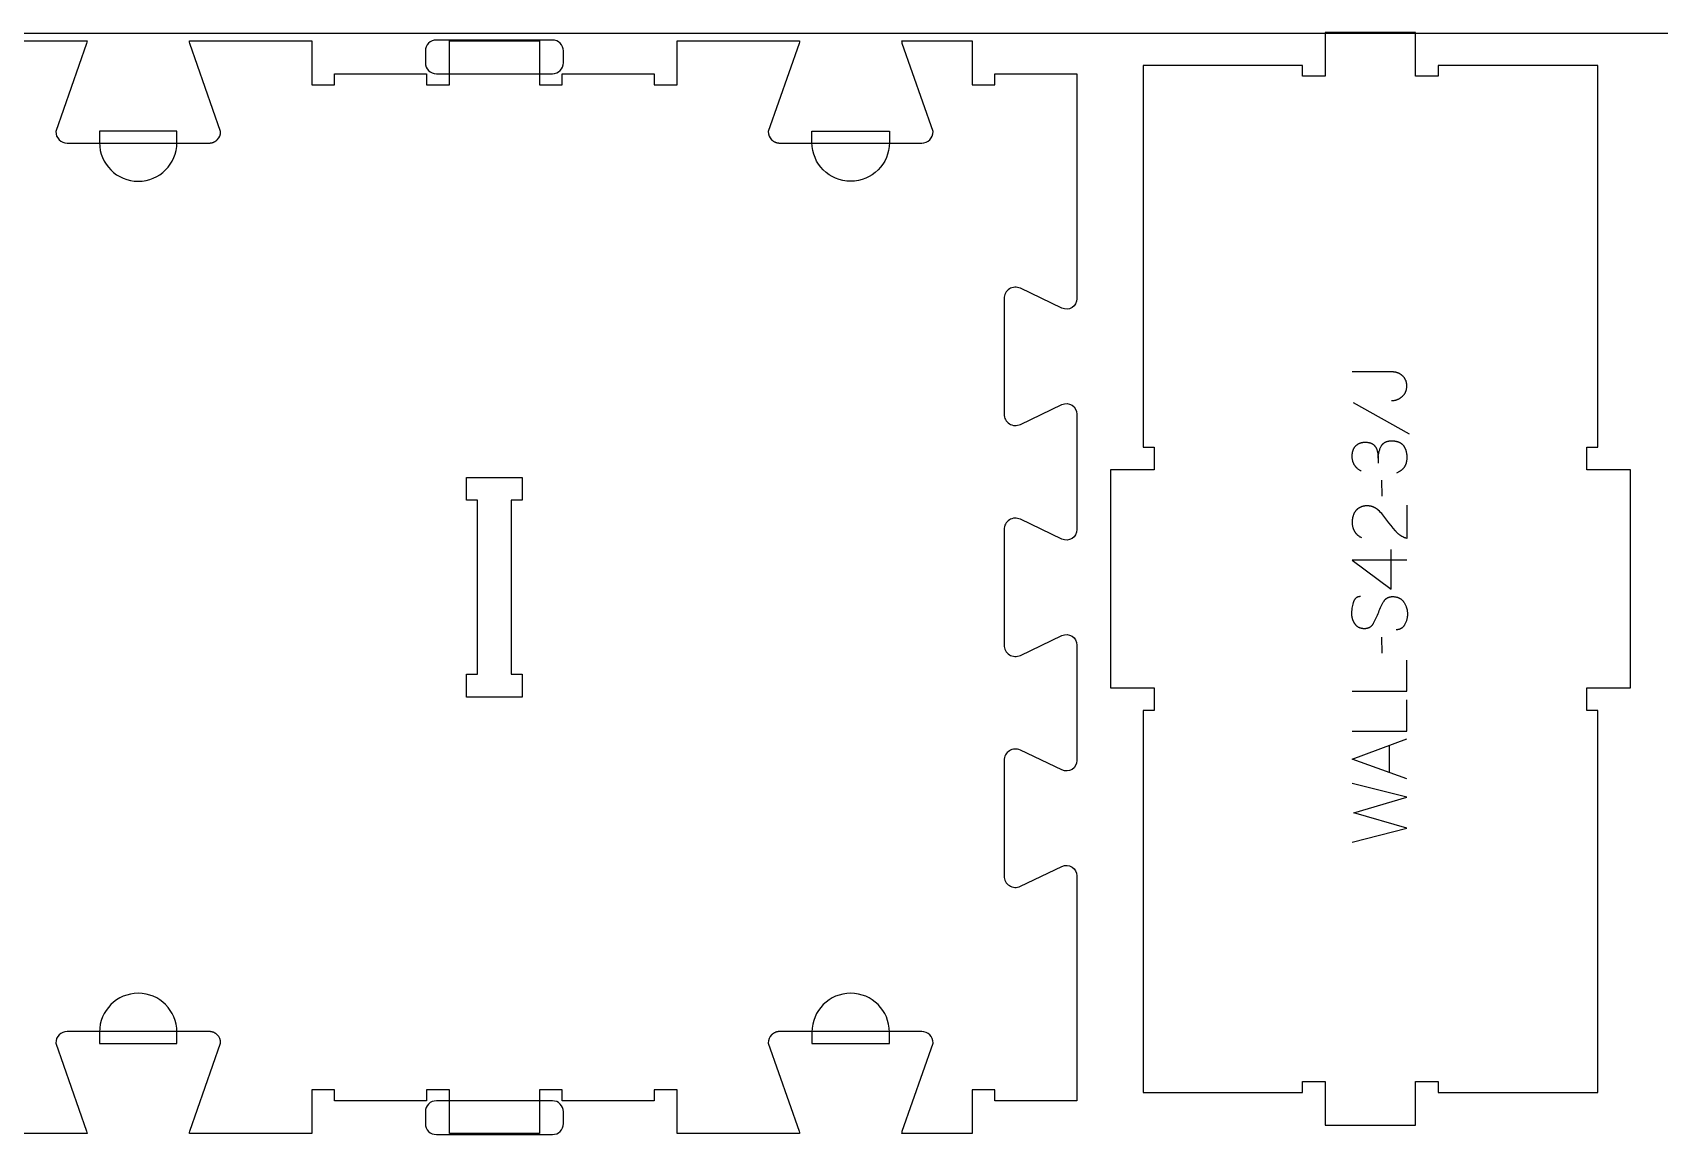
# Model space of a CAD drawing. Extents: x -13885 to -10701, y -19593 to -11999.
# Drawn here: x -12293 to -11400, y -13310 to -12703 of the extents above; entities that cross this region are included whole.
import ezdxf

# ---------------------------------------------------------------- set-up
doc = ezdxf.new("R2010")
doc.units = 0
for name, color, linetype in [('0_SHEET_SPRUCEPLY_2440X122', 1, 'CONTINUOUS'), ('1_ANYTOOL_1MMDEEP_LABELS_S', 2, 'CONTINUOUS'), ('3_ANYTOOL_CUTTHROUGH_INSID', 4, 'CONTINUOUS'), ('4_ANYTOOL_CUTTHROUGH_OUTSI', 5, 'CONTINUOUS'), ('5_ANYTOOL_HALF_MILL_9MM_IN', 3, 'CONTINUOUS')]:
    doc.layers.add(name, color=color, linetype=linetype)

msp = doc.modelspace()

# ---------------------------------------------------------------- linework, layer by layer
at = {"layer": '0_SHEET_SPRUCEPLY_2440X122'}
msp.add_lwpolyline([(-13513.11, -12703.28), (-13513.11, -13923.28), (-11073.11, -13923.28), (-11073.11, -12703.28)], close=True, dxfattribs=at)
at = {"layer": '1_ANYTOOL_1MMDEEP_LABELS_S'}
for points in [[(-11547.2, -12904.64), (-11547, -12904.64), (-11546.79, -12904.63), (-11546.58, -12904.62), (-11546.38, -12904.61), (-11546.18, -12904.59), (-11545.98, -12904.56), (-11545.78, -12904.53), (-11545.58, -12904.5), (-11545.38, -12904.47), (-11545.19, -12904.42), (-11545, -12904.38), (-11544.8, -12904.33), (-11544.61, -12904.28), (-11544.43, -12904.22), (-11544.24, -12904.16), (-11544.05, -12904.09), (-11543.87, -12904.02), (-11543.69, -12903.94), (-11543.51, -12903.86), (-11543.33, -12903.78), (-11543.15, -12903.69), (-11542.97, -12903.6), (-11542.8, -12903.5), (-11542.62, -12903.4), (-11542.45, -12903.29), (-11542.28, -12903.18), (-11542.11, -12903.07), (-11541.94, -12902.95), (-11541.78, -12902.83), (-11541.61, -12902.7), (-11541.45, -12902.57), (-11541.29, -12902.43), (-11541.13, -12902.29), (-11540.98, -12902.15), (-11540.83, -12902.01), (-11540.69, -12901.86), (-11540.55, -12901.71), (-11540.42, -12901.56), (-11540.29, -12901.4), (-11540.16, -12901.24), (-11540.05, -12901.08), (-11539.93, -12900.92), (-11539.82, -12900.75), (-11539.72, -12900.58), (-11539.62, -12900.41), (-11539.53, -12900.24), (-11539.44, -12900.06), (-11539.36, -12899.88), (-11539.28, -12899.69), (-11539.21, -12899.51), (-11539.14, -12899.32), (-11539.08, -12899.13), (-11539.02, -12898.94), (-11538.97, -12898.74), (-11538.92, -12898.54), (-11538.88, -12898.34), (-11538.84, -12898.13), (-11538.81, -12897.93), (-11538.78, -12897.72), (-11538.76, -12897.5), (-11538.74, -12897.29), (-11538.73, -12897.07), (-11538.72, -12896.85), (-11538.72, -12896.63), (-11538.72, -12896.41), (-11538.73, -12896.2), (-11538.74, -12895.99), (-11538.75, -12895.79), (-11538.78, -12895.59), (-11538.8, -12895.39), (-11538.83, -12895.19), (-11538.86, -12894.99), (-11538.9, -12894.8), (-11538.95, -12894.61), (-11539, -12894.42), (-11539.05, -12894.24), (-11539.11, -12894.05), (-11539.17, -12893.87), (-11539.24, -12893.69), (-11539.31, -12893.52), (-11539.38, -12893.35), (-11539.46, -12893.18), (-11539.55, -12893.01), (-11539.64, -12892.84), (-11539.73, -12892.68), (-11539.83, -12892.52), (-11539.94, -12892.36), (-11540.04, -12892.21), (-11540.16, -12892.05), (-11540.27, -12891.9), (-11540.4, -12891.76), (-11540.52, -12891.61), (-11540.65, -12891.47), (-11540.79, -12891.33), (-11540.93, -12891.19), (-11541.07, -12891.05), (-11541.22, -12890.92), (-11541.37, -12890.8), (-11541.53, -12890.67), (-11541.68, -12890.55), (-11541.84, -12890.44), (-11541.99, -12890.33), (-11542.16, -12890.22), (-11542.32, -12890.12), (-11542.48, -12890.02), (-11542.65, -12889.92), (-11542.82, -12889.83), (-11542.99, -12889.75), (-11543.16, -12889.67), (-11543.33, -12889.59), (-11543.51, -12889.52), (-11543.69, -12889.45), (-11543.87, -12889.38), (-11544.05, -12889.32), (-11544.24, -12889.27), (-11544.42, -12889.21), (-11544.61, -12889.16), (-11544.8, -12889.12), (-11544.99, -12889.08), (-11545.19, -12889.05), (-11545.39, -12889.01), (-11545.58, -12888.99), (-11545.78, -12888.96), (-11545.99, -12888.95), (-11546.19, -12888.93), (-11546.4, -12888.92), (-11546.61, -12888.91), (-11546.82, -12888.91), (-11568.72, -12888.91)], [(-11568.25, -12905.71), (-11537.47, -12922.9)], [(-11563.79, -12943.25), (-11564.09, -12943.1), (-11564.39, -12942.93), (-11564.67, -12942.76), (-11564.94, -12942.58), (-11565.21, -12942.4), (-11565.46, -12942.21), (-11565.71, -12942.01), (-11565.83, -12941.91), (-11565.95, -12941.81), (-11566.06, -12941.71), (-11566.17, -12941.6), (-11566.28, -12941.5), (-11566.39, -12941.39), (-11566.49, -12941.28), (-11566.59, -12941.17), (-11566.69, -12941.05), (-11566.79, -12940.94), (-11566.89, -12940.82), (-11566.98, -12940.7), (-11567.07, -12940.59), (-11567.16, -12940.46), (-11567.24, -12940.34), (-11567.33, -12940.22), (-11567.41, -12940.09), (-11567.49, -12939.97), (-11567.56, -12939.84), (-11567.63, -12939.71), (-11567.71, -12939.57), (-11567.77, -12939.44), (-11567.84, -12939.31), (-11567.9, -12939.17), (-11567.97, -12939.03), (-11568.02, -12938.89), (-11568.08, -12938.75), (-11568.14, -12938.61), (-11568.19, -12938.46), (-11568.24, -12938.32), (-11568.28, -12938.17), (-11568.33, -12938.02), (-11568.41, -12937.72), (-11568.48, -12937.41), (-11568.54, -12937.09), (-11568.6, -12936.77), (-11568.64, -12936.44), (-11568.67, -12936.11), (-11568.7, -12935.77), (-11568.71, -12935.42), (-11568.72, -12935.07), (-11568.72, -12934.86), (-11568.71, -12934.65), (-11568.7, -12934.45), (-11568.69, -12934.24), (-11568.67, -12934.04), (-11568.65, -12933.84), (-11568.63, -12933.65), (-11568.6, -12933.46), (-11568.57, -12933.26), (-11568.53, -12933.08), (-11568.49, -12932.89), (-11568.45, -12932.71), (-11568.41, -12932.53), (-11568.36, -12932.35), (-11568.3, -12932.17), (-11568.25, -12932), (-11568.19, -12931.83), (-11568.12, -12931.66), (-11568.05, -12931.49), (-11567.98, -12931.33), (-11567.91, -12931.17), (-11567.83, -12931.01), (-11567.74, -12930.86), (-11567.66, -12930.7), (-11567.57, -12930.55), (-11567.47, -12930.4), (-11567.38, -12930.26), (-11567.27, -12930.11), (-11567.17, -12929.97), (-11567.06, -12929.83), (-11566.95, -12929.7), (-11566.83, -12929.56), (-11566.71, -12929.43), (-11566.59, -12929.31), (-11566.46, -12929.18), (-11566.34, -12929.07), (-11566.2, -12928.95), (-11566.07, -12928.84), (-11565.93, -12928.74), (-11565.79, -12928.64), (-11565.65, -12928.54), (-11565.5, -12928.45), (-11565.35, -12928.36), (-11565.19, -12928.28), (-11565.04, -12928.2), (-11564.88, -12928.12), (-11564.72, -12928.05), (-11564.55, -12927.98), (-11564.38, -12927.92), (-11564.21, -12927.86), (-11564.03, -12927.81), (-11563.86, -12927.76), (-11563.67, -12927.71), (-11563.49, -12927.67), (-11563.3, -12927.63), (-11563.11, -12927.6), (-11562.92, -12927.57), (-11562.72, -12927.54), (-11562.52, -12927.52), (-11562.32, -12927.51), (-11562.11, -12927.49), (-11561.9, -12927.49), (-11561.69, -12927.48), (-11561.13, -12927.49), (-11560.8, -12927.5), (-11560.48, -12927.52), (-11560.16, -12927.56), (-11559.86, -12927.6), (-11559.72, -12927.62), (-11559.57, -12927.65), (-11559.43, -12927.67), (-11559.29, -12927.7), (-11559.15, -12927.74), (-11559.02, -12927.77), (-11558.89, -12927.81), (-11558.76, -12927.85), (-11558.64, -12927.89), (-11558.51, -12927.94), (-11558.39, -12927.98), (-11558.27, -12928.03), (-11558.16, -12928.08), (-11558.04, -12928.13), (-11557.93, -12928.19), (-11557.82, -12928.25), (-11557.72, -12928.31), (-11557.62, -12928.37), (-11557.52, -12928.43), (-11557.42, -12928.5), (-11557.32, -12928.57), (-11557.23, -12928.64), (-11557.05, -12928.79), (-11556.88, -12928.94), (-11556.72, -12929.09), (-11556.56, -12929.25), (-11556.48, -12929.34), (-11556.4, -12929.42), (-11556.33, -12929.5), (-11556.26, -12929.59), (-11556.19, -12929.67), (-11556.12, -12929.76), (-11556.05, -12929.85), (-11555.99, -12929.94), (-11555.93, -12930.03), (-11555.86, -12930.12), (-11555.8, -12930.21), (-11555.75, -12930.3), (-11555.69, -12930.4), (-11555.63, -12930.49), (-11555.58, -12930.59), (-11555.53, -12930.69), (-11555.48, -12930.79), (-11555.43, -12930.89), (-11555.38, -12930.99), (-11555.34, -12931.09), (-11555.29, -12931.2), (-11555.25, -12931.3), (-11555.17, -12931.51), (-11555.1, -12931.73), (-11555.03, -12931.94), (-11554.97, -12932.16), (-11554.91, -12932.39), (-11554.85, -12932.61), (-11554.8, -12932.84), (-11554.76, -12933.07), (-11554.71, -12933.3), (-11554.68, -12933.53), (-11554.64, -12933.76), (-11554.61, -12934), (-11554.59, -12934.24), (-11554.57, -12934.48), (-11554.55, -12934.73), (-11554.54, -12934.97), (-11554.53, -12935.22), (-11554.49, -12938.93)], [(-11554.49, -12936.14), (-11554.46, -12935.7), (-11554.42, -12935.27), (-11554.38, -12934.84), (-11554.32, -12934.42), (-11554.25, -12934), (-11554.16, -12933.58), (-11554.07, -12933.17), (-11553.97, -12932.77), (-11553.86, -12932.36), (-11553.73, -12931.97), (-11553.59, -12931.57), (-11553.45, -12931.18), (-11553.29, -12930.8), (-11553.12, -12930.42), (-11552.94, -12930.04), (-11552.75, -12929.67), (-11552.65, -12929.49), (-11552.55, -12929.31), (-11552.49, -12929.22), (-11552.44, -12929.14), (-11552.38, -12929.06), (-11552.32, -12928.98), (-11552.26, -12928.9), (-11552.2, -12928.82), (-11552.14, -12928.74), (-11552.08, -12928.66), (-11552.02, -12928.59), (-11551.95, -12928.52), (-11551.88, -12928.45), (-11551.82, -12928.38), (-11551.75, -12928.31), (-11551.68, -12928.24), (-11551.61, -12928.17), (-11551.53, -12928.11), (-11551.46, -12928.05), (-11551.39, -12927.99), (-11551.31, -12927.93), (-11551.23, -12927.87), (-11551.16, -12927.81), (-11551.08, -12927.75), (-11550.99, -12927.7), (-11550.91, -12927.65), (-11550.83, -12927.6), (-11550.75, -12927.55), (-11550.66, -12927.5), (-11550.57, -12927.45), (-11550.48, -12927.41), (-11550.4, -12927.36), (-11550.31, -12927.32), (-11550.21, -12927.28), (-11550.12, -12927.24), (-11550.03, -12927.2), (-11549.84, -12927.13), (-11549.64, -12927.06), (-11549.44, -12927), (-11549.23, -12926.95), (-11549.02, -12926.9), (-11548.8, -12926.85), (-11548.58, -12926.82), (-11548.36, -12926.78), (-11548.13, -12926.76), (-11547.89, -12926.74), (-11547.65, -12926.72), (-11547.41, -12926.71), (-11547.16, -12926.71), (-11546.88, -12926.71), (-11546.61, -12926.72), (-11546.34, -12926.73), (-11546.07, -12926.75), (-11545.82, -12926.77), (-11545.56, -12926.8), (-11545.31, -12926.83), (-11545.07, -12926.87), (-11544.83, -12926.91), (-11544.59, -12926.95), (-11544.37, -12927.01), (-11544.14, -12927.06), (-11543.92, -12927.12), (-11543.71, -12927.19), (-11543.5, -12927.26), (-11543.29, -12927.33), (-11543.09, -12927.41), (-11542.9, -12927.5), (-11542.71, -12927.59), (-11542.52, -12927.68), (-11542.34, -12927.78), (-11542.17, -12927.89), (-11542, -12928), (-11541.83, -12928.11), (-11541.67, -12928.23), (-11541.52, -12928.35), (-11541.37, -12928.48), (-11541.29, -12928.55), (-11541.22, -12928.61), (-11541.15, -12928.68), (-11541.08, -12928.75), (-11541.01, -12928.82), (-11540.95, -12928.9), (-11540.88, -12928.97), (-11540.81, -12929.04), (-11540.69, -12929.2), (-11540.57, -12929.35), (-11540.45, -12929.52), (-11540.34, -12929.68), (-11540.23, -12929.85), (-11540.12, -12930.02), (-11540.02, -12930.19), (-11539.92, -12930.37), (-11539.83, -12930.55), (-11539.74, -12930.74), (-11539.65, -12930.93), (-11539.57, -12931.12), (-11539.49, -12931.31), (-11539.41, -12931.51), (-11539.34, -12931.72), (-11539.27, -12931.92), (-11539.21, -12932.13), (-11539.15, -12932.35), (-11539.09, -12932.56), (-11539.04, -12932.78), (-11538.99, -12933.01), (-11538.95, -12933.24), (-11538.91, -12933.47), (-11538.87, -12933.7), (-11538.84, -12933.94), (-11538.79, -12934.43), (-11538.75, -12934.93), (-11538.73, -12935.44), (-11538.72, -12935.97), (-11538.72, -12936.35), (-11538.74, -12936.72), (-11538.77, -12937.09), (-11538.81, -12937.45), (-11538.86, -12937.8), (-11538.89, -12937.97), (-11538.92, -12938.14), (-11538.95, -12938.31), (-11538.99, -12938.48), (-11539.03, -12938.65), (-11539.07, -12938.81), (-11539.12, -12938.97), (-11539.17, -12939.13), (-11539.22, -12939.29), (-11539.27, -12939.44), (-11539.33, -12939.59), (-11539.39, -12939.75), (-11539.45, -12939.9), (-11539.52, -12940.04), (-11539.59, -12940.19), (-11539.66, -12940.33), (-11539.73, -12940.47), (-11539.81, -12940.61), (-11539.89, -12940.75), (-11539.97, -12940.89), (-11540.05, -12941.02), (-11540.14, -12941.15), (-11540.23, -12941.28), (-11540.33, -12941.41), (-11540.42, -12941.54), (-11540.52, -12941.66), (-11540.62, -12941.79), (-11540.73, -12941.91), (-11540.83, -12942.03), (-11540.94, -12942.14), (-11541.06, -12942.26), (-11541.17, -12942.37), (-11541.29, -12942.48), (-11541.41, -12942.59), (-11541.54, -12942.7), (-11541.66, -12942.8), (-11541.79, -12942.91), (-11541.92, -12943.01), (-11542.06, -12943.11), (-11542.2, -12943.21), (-11542.34, -12943.3), (-11542.48, -12943.39), (-11542.63, -12943.49), (-11542.78, -12943.58), (-11543.08, -12943.75), (-11543.4, -12943.92), (-11543.73, -12944.07), (-11544.07, -12944.23), (-11544.42, -12944.37)], [(-11552.6, -12948.23), (-11552.52, -12957.01)], [(-11538.76, -12961.94), (-11538.8, -12980.24), (-11539.26, -12980.09), (-11539.48, -12980.02), (-11539.71, -12979.93), (-11539.93, -12979.85), (-11540.14, -12979.76), (-11540.36, -12979.67), (-11540.57, -12979.57), (-11540.78, -12979.47), (-11540.99, -12979.37), (-11541.19, -12979.26), (-11541.4, -12979.15), (-11541.6, -12979.03), (-11541.79, -12978.92), (-11541.99, -12978.8), (-11542.18, -12978.67), (-11542.37, -12978.54), (-11542.56, -12978.41), (-11542.75, -12978.27), (-11542.93, -12978.14), (-11543.11, -12977.99), (-11543.29, -12977.85), (-11543.47, -12977.7), (-11543.64, -12977.54), (-11543.82, -12977.39), (-11543.99, -12977.23), (-11544.15, -12977.06), (-11544.32, -12976.9), (-11544.48, -12976.72), (-11544.64, -12976.55), (-11544.95, -12976.19), (-11546.17, -12974.71), (-11547.36, -12973.22), (-11548.52, -12971.71), (-11549.65, -12970.19), (-11550.21, -12969.44), (-11550.78, -12968.7), (-11551.35, -12967.99), (-11551.94, -12967.3), (-11552.53, -12966.64), (-11553.13, -12965.99), (-11553.74, -12965.37), (-11554.36, -12964.77), (-11554.52, -12964.62), (-11554.68, -12964.48), (-11554.84, -12964.35), (-11555, -12964.22), (-11555.17, -12964.09), (-11555.33, -12963.97), (-11555.5, -12963.85), (-11555.68, -12963.74), (-11555.85, -12963.63), (-11556.03, -12963.53), (-11556.21, -12963.43), (-11556.39, -12963.33), (-11556.57, -12963.24), (-11556.76, -12963.16), (-11556.94, -12963.08), (-11557.14, -12963), (-11557.33, -12962.93), (-11557.52, -12962.86), (-11557.72, -12962.8), (-11557.92, -12962.74), (-11558.12, -12962.69), (-11558.33, -12962.64), (-11558.53, -12962.6), (-11558.74, -12962.56), (-11558.95, -12962.52), (-11559.16, -12962.49), (-11559.38, -12962.47), (-11559.6, -12962.45), (-11559.82, -12962.43), (-11560.04, -12962.42), (-11560.26, -12962.41), (-11560.49, -12962.41), (-11560.74, -12962.41), (-11560.98, -12962.42), (-11561.23, -12962.43), (-11561.47, -12962.45), (-11561.7, -12962.47), (-11561.93, -12962.5), (-11562.16, -12962.53), (-11562.38, -12962.57), (-11562.6, -12962.61), (-11562.82, -12962.66), (-11563.03, -12962.71), (-11563.24, -12962.77), (-11563.44, -12962.83), (-11563.64, -12962.9), (-11563.84, -12962.97), (-11564.04, -12963.04), (-11564.23, -12963.13), (-11564.41, -12963.21), (-11564.59, -12963.3), (-11564.77, -12963.4), (-11564.95, -12963.5), (-11565.12, -12963.61), (-11565.28, -12963.72), (-11565.45, -12963.83), (-11565.61, -12963.96), (-11565.76, -12964.08), (-11565.91, -12964.21), (-11566.06, -12964.35), (-11566.21, -12964.49), (-11566.35, -12964.63), (-11566.48, -12964.78), (-11566.62, -12964.94), (-11566.75, -12965.1), (-11566.87, -12965.26), (-11566.99, -12965.43), (-11567.11, -12965.59), (-11567.22, -12965.76), (-11567.33, -12965.94), (-11567.44, -12966.11), (-11567.54, -12966.29), (-11567.63, -12966.47), (-11567.72, -12966.65), (-11567.81, -12966.84), (-11567.9, -12967.02), (-11567.98, -12967.21), (-11568.05, -12967.41), (-11568.12, -12967.6), (-11568.19, -12967.8), (-11568.26, -12968), (-11568.32, -12968.21), (-11568.37, -12968.41), (-11568.42, -12968.62), (-11568.47, -12968.83), (-11568.51, -12969.05), (-11568.55, -12969.26), (-11568.59, -12969.48), (-11568.62, -12969.7), (-11568.64, -12969.93), (-11568.67, -12970.15), (-11568.68, -12970.38), (-11568.7, -12970.61), (-11568.71, -12970.85), (-11568.72, -12971.33), (-11568.71, -12971.69), (-11568.7, -12972.05), (-11568.67, -12972.41), (-11568.64, -12972.75), (-11568.59, -12973.09), (-11568.54, -12973.43), (-11568.47, -12973.75), (-11568.4, -12974.07), (-11568.31, -12974.39), (-11568.27, -12974.54), (-11568.22, -12974.7), (-11568.17, -12974.85), (-11568.11, -12975), (-11568.06, -12975.15), (-11568, -12975.29), (-11567.94, -12975.44), (-11567.88, -12975.58), (-11567.81, -12975.72), (-11567.74, -12975.86), (-11567.67, -12976), (-11567.6, -12976.14), (-11567.52, -12976.27), (-11567.44, -12976.4), (-11567.36, -12976.54), (-11567.28, -12976.67), (-11567.19, -12976.8), (-11567.1, -12976.92), (-11567.01, -12977.05), (-11566.92, -12977.17), (-11566.82, -12977.29), (-11566.73, -12977.41), (-11566.62, -12977.53), (-11566.52, -12977.65), (-11566.42, -12977.76), (-11566.31, -12977.88), (-11566.2, -12977.99), (-11566.08, -12978.1), (-11565.97, -12978.21), (-11565.85, -12978.32), (-11565.73, -12978.42), (-11565.6, -12978.53), (-11565.35, -12978.73), (-11565.09, -12978.93), (-11564.81, -12979.12), (-11564.53, -12979.3), (-11564.24, -12979.48), (-11563.93, -12979.65), (-11563.62, -12979.81)], [(-11538.72, -12992.15), (-11568.76, -12992.11), (-11547.37, -13008.14)], [(-11547.37, -13008.14), (-11547.37, -12986.37)], [(-11564.13, -13012.17), (-11564.32, -13012.17), (-11564.41, -13012.18), (-11564.5, -13012.18), (-11564.59, -13012.19), (-11564.68, -13012.2), (-11564.77, -13012.21), (-11564.86, -13012.22), (-11564.95, -13012.23), (-11565.03, -13012.25), (-11565.12, -13012.27), (-11565.2, -13012.28), (-11565.28, -13012.3), (-11565.36, -13012.33), (-11565.44, -13012.35), (-11565.52, -13012.37), (-11565.6, -13012.4), (-11565.68, -13012.43), (-11565.75, -13012.46), (-11565.83, -13012.49), (-11565.9, -13012.52), (-11565.98, -13012.56), (-11566.05, -13012.59), (-11566.12, -13012.63), (-11566.19, -13012.67), (-11566.26, -13012.71), (-11566.33, -13012.75), (-11566.39, -13012.8), (-11566.46, -13012.84), (-11566.52, -13012.89), (-11566.59, -13012.94), (-11566.65, -13012.99), (-11566.71, -13013.04), (-11566.77, -13013.09), (-11566.83, -13013.15), (-11566.89, -13013.21), (-11566.95, -13013.26), (-11567, -13013.32), (-11567.06, -13013.39), (-11567.12, -13013.45), (-11567.17, -13013.51), (-11567.22, -13013.58), (-11567.27, -13013.65), (-11567.32, -13013.72), (-11567.37, -13013.79), (-11567.42, -13013.86), (-11567.47, -13013.94), (-11567.51, -13014.01), (-11567.56, -13014.09), (-11567.6, -13014.17), (-11567.65, -13014.25), (-11567.69, -13014.33), (-11567.77, -13014.5), (-11567.85, -13014.68), (-11567.92, -13014.86), (-11567.99, -13015.05), (-11568.06, -13015.25), (-11568.12, -13015.45), (-11568.34, -13016.26), (-11568.53, -13017.06), (-11568.69, -13017.84), (-11568.82, -13018.61), (-11568.88, -13018.99), (-11568.93, -13019.37), (-11568.97, -13019.74), (-11569, -13020.11), (-11569.03, -13020.48), (-11569.05, -13020.84), (-11569.06, -13021.2), (-11569.06, -13021.55), (-11569.06, -13021.75), (-11569.05, -13021.94), (-11569.04, -13022.14), (-11569.03, -13022.33), (-11569.02, -13022.52), (-11569, -13022.71), (-11568.97, -13022.89), (-11568.95, -13023.08), (-11568.92, -13023.26), (-11568.88, -13023.45), (-11568.85, -13023.63), (-11568.8, -13023.81), (-11568.76, -13023.99), (-11568.71, -13024.17), (-11568.66, -13024.35), (-11568.61, -13024.52), (-11568.55, -13024.7), (-11568.48, -13024.87), (-11568.42, -13025.04), (-11568.35, -13025.21), (-11568.28, -13025.38), (-11568.2, -13025.55), (-11568.12, -13025.72), (-11568.04, -13025.89), (-11567.95, -13026.05), (-11567.86, -13026.21), (-11567.76, -13026.38), (-11567.67, -13026.54), (-11567.56, -13026.7), (-11567.46, -13026.86), (-11567.35, -13027.01), (-11567.24, -13027.17), (-11567.12, -13027.32), (-11567.01, -13027.47), (-11566.88, -13027.61), (-11566.76, -13027.75), (-11566.63, -13027.88), (-11566.5, -13028.01), (-11566.37, -13028.14), (-11566.23, -13028.26), (-11566.09, -13028.37), (-11565.95, -13028.48), (-11565.8, -13028.58), (-11565.65, -13028.68), (-11565.5, -13028.78), (-11565.35, -13028.87), (-11565.19, -13028.95), (-11565.03, -13029.03), (-11564.86, -13029.11), (-11564.69, -13029.18), (-11564.52, -13029.24), (-11564.35, -13029.31), (-11564.17, -13029.36), (-11564, -13029.41), (-11563.81, -13029.46), (-11563.63, -13029.5), (-11563.44, -13029.54), (-11563.25, -13029.57), (-11563.05, -13029.59), (-11562.85, -13029.62), (-11562.65, -13029.63), (-11562.45, -13029.64), (-11562.24, -13029.65), (-11562.03, -13029.65), (-11561.82, -13029.65), (-11561.61, -13029.64), (-11561.4, -13029.63), (-11561.19, -13029.61), (-11560.99, -13029.59), (-11560.8, -13029.56), (-11560.6, -13029.52), (-11560.41, -13029.48), (-11560.23, -13029.43), (-11560.05, -13029.38), (-11559.87, -13029.32), (-11559.69, -13029.26), (-11559.61, -13029.22), (-11559.52, -13029.19), (-11559.44, -13029.15), (-11559.36, -13029.11), (-11559.27, -13029.07), (-11559.19, -13029.03), (-11559.11, -13028.99), (-11559.03, -13028.95), (-11558.95, -13028.9), (-11558.88, -13028.86), (-11558.8, -13028.81), (-11558.72, -13028.76), (-11558.65, -13028.71), (-11558.57, -13028.66), (-11558.5, -13028.6), (-11558.43, -13028.55), (-11558.36, -13028.49), (-11558.29, -13028.44), (-11558.22, -13028.38), (-11558.15, -13028.32), (-11558.08, -13028.26), (-11558.02, -13028.19), (-11557.95, -13028.13), (-11557.89, -13028.06), (-11557.76, -13027.93), (-11557.64, -13027.79), (-11557.52, -13027.64), (-11557.4, -13027.49), (-11557.29, -13027.33), (-11557.18, -13027.17), (-11557.08, -13027), (-11556.97, -13026.83), (-11556.58, -13026.11), (-11556.2, -13025.38), (-11555.84, -13024.63), (-11555.48, -13023.87), (-11555.13, -13023.09), (-11554.8, -13022.29), (-11554.48, -13021.48), (-11554.17, -13020.65), (-11553.85, -13019.83), (-11553.53, -13019.02), (-11553.18, -13018.24), (-11552.82, -13017.47), (-11552.45, -13016.73), (-11552.06, -13016), (-11551.65, -13015.3), (-11551.23, -13014.61), (-11551.12, -13014.45), (-11551.01, -13014.29), (-11550.89, -13014.13), (-11550.83, -13014.06), (-11550.77, -13013.98), (-11550.71, -13013.91), (-11550.65, -13013.84), (-11550.58, -13013.77), (-11550.52, -13013.7), (-11550.45, -13013.64), (-11550.39, -13013.57), (-11550.32, -13013.51), (-11550.25, -13013.45), (-11550.18, -13013.39), (-11550.11, -13013.33), (-11550.04, -13013.27), (-11549.96, -13013.22), (-11549.89, -13013.16), (-11549.82, -13013.11), (-11549.74, -13013.06), (-11549.66, -13013.01), (-11549.59, -13012.96), (-11549.51, -13012.91), (-11549.43, -13012.87), (-11549.35, -13012.82), (-11549.26, -13012.78), (-11549.18, -13012.74), (-11549.1, -13012.7), (-11549.01, -13012.66), (-11548.93, -13012.62), (-11548.84, -13012.59), (-11548.75, -13012.56), (-11548.67, -13012.52), (-11548.58, -13012.49), (-11548.49, -13012.46), (-11548.39, -13012.44), (-11548.3, -13012.41), (-11548.11, -13012.36), (-11547.92, -13012.32), (-11547.73, -13012.28), (-11547.53, -13012.25), (-11547.32, -13012.22), (-11547.12, -13012.2), (-11546.9, -13012.19), (-11546.69, -13012.18), (-11546.47, -13012.18), (-11546.25, -13012.19), (-11546.02, -13012.2), (-11545.79, -13012.21), (-11545.56, -13012.23), (-11545.33, -13012.26), (-11545.11, -13012.29), (-11544.89, -13012.33), (-11544.67, -13012.37), (-11544.46, -13012.41), (-11544.25, -13012.47), (-11544.04, -13012.52), (-11543.84, -13012.58), (-11543.64, -13012.65), (-11543.45, -13012.72), (-11543.26, -13012.8), (-11543.07, -13012.88), (-11542.89, -13012.97), (-11542.71, -13013.06), (-11542.54, -13013.15), (-11542.37, -13013.26), (-11542.2, -13013.36), (-11542.03, -13013.47), (-11541.87, -13013.59), (-11541.72, -13013.71), (-11541.56, -13013.84), (-11541.41, -13013.97), (-11541.27, -13014.11), (-11541.13, -13014.25), (-11540.99, -13014.4), (-11540.85, -13014.55), (-11540.72, -13014.71), (-11540.6, -13014.87), (-11540.47, -13015.03), (-11540.35, -13015.21), (-11540.24, -13015.38), (-11540.02, -13015.74), (-11539.81, -13016.11), (-11539.62, -13016.48), (-11539.44, -13016.85), (-11539.27, -13017.22), (-11539.12, -13017.6), (-11539.05, -13017.79), (-11538.99, -13017.98), (-11538.92, -13018.17), (-11538.86, -13018.37), (-11538.81, -13018.56), (-11538.75, -13018.76), (-11538.7, -13018.95), (-11538.66, -13019.15), (-11538.61, -13019.35), (-11538.58, -13019.54), (-11538.54, -13019.74), (-11538.51, -13019.94), (-11538.48, -13020.14), (-11538.45, -13020.35), (-11538.41, -13020.75), (-11538.39, -13021.16), (-11538.37, -13021.58), (-11538.38, -13021.99), (-11538.39, -13022.4), (-11538.42, -13022.8), (-11538.46, -13023.2), (-11538.51, -13023.6), (-11538.57, -13023.99), (-11538.65, -13024.37), (-11538.74, -13024.75), (-11538.84, -13025.13), (-11538.96, -13025.5), (-11539.09, -13025.87), (-11539.23, -13026.23), (-11539.38, -13026.59), (-11539.55, -13026.95), (-11539.73, -13027.3), (-11539.92, -13027.64), (-11540.02, -13027.81), (-11540.12, -13027.97), (-11540.23, -13028.13), (-11540.34, -13028.28), (-11540.45, -13028.43), (-11540.56, -13028.57), (-11540.68, -13028.71), (-11540.8, -13028.84), (-11540.93, -13028.97), (-11541.06, -13029.09), (-11541.18, -13029.2), (-11541.32, -13029.31), (-11541.39, -13029.36), (-11541.45, -13029.42), (-11541.52, -13029.47), (-11541.59, -13029.52), (-11541.66, -13029.56), (-11541.73, -13029.61), (-11541.81, -13029.65), (-11541.88, -13029.7), (-11541.95, -13029.74), (-11542.03, -13029.78), (-11542.1, -13029.82), (-11542.18, -13029.86), (-11542.25, -13029.89), (-11542.33, -13029.93), (-11542.41, -13029.96), (-11542.49, -13030), (-11542.56, -13030.03), (-11542.64, -13030.06), (-11542.73, -13030.09), (-11542.81, -13030.12), (-11542.97, -13030.17), (-11543.14, -13030.21), (-11543.31, -13030.25), (-11543.48, -13030.29), (-11543.66, -13030.32), (-11543.84, -13030.34), (-11544.02, -13030.36), (-11544.21, -13030.37), (-11544.4, -13030.38), (-11544.59, -13030.38)], [(-11552.6, -13034.41), (-11552.52, -13043.2)], [(-11568.72, -13064.15), (-11538.72, -13064.15), (-11538.72, -13047.05)], [(-11568.72, -13085.97), (-11538.72, -13085.97), (-11538.72, -13068.87)], [(-11538.72, -13112.2), (-11568.72, -13101.31), (-11538.72, -13090.25)], [(-11548.27, -13108.73), (-11548.27, -13093.81)], [(-11568.72, -13146.91), (-11538.72, -13139.2), (-11567.82, -13130.75), (-11538.72, -13122.27), (-11568.72, -13114.77)]]:
    msp.add_lwpolyline(points, dxfattribs=at)
at = {"layer": '3_ANYTOOL_CUTTHROUGH_INSID', "color": 4}
msp.add_lwpolyline([(-12054.56, -12946.83), (-12024.31, -12946.83), (-12024.31, -12959.33), (-12030.31, -12959.33), (-12030.31, -13054.83), (-12024.31, -13054.83), (-12024.31, -13067.33), (-12054.81, -13067.33), (-12054.81, -13054.83), (-12048.81, -13054.83), (-12048.81, -12959.33), (-12054.81, -12959.33), (-12054.81, -12946.83)], close=True, dxfattribs=at)
at = {"layer": '4_ANYTOOL_CUTTHROUGH_OUTSI', "color": 5}
msp.add_lwpolyline([(-12301.81, -12707.33), (-12263.21, -12707.33), (-12263.21, -12707.33, -0.061485), (-12263.44, -12708.72), (-12280.34, -12757), (-12280.35, -12757.04), (-12280.35, -12757.08), (-12280.35, -12757.08, 0.414214), (-12274.1, -12763.33), (-12196.1, -12763.33), (-12195.95, -12763.33), (-12195.8, -12763.33), (-12195.65, -12763.32), (-12195.5, -12763.3), (-12195.35, -12763.29), (-12195.2, -12763.27), (-12195.05, -12763.24), (-12194.9, -12763.22), (-12194.75, -12763.18), (-12194.6, -12763.15), (-12194.45, -12763.11), (-12194.3, -12763.07), (-12194.15, -12763.02), (-12194, -12762.97), (-12193.86, -12762.92), (-12193.71, -12762.86), (-12193.57, -12762.8), (-12193.43, -12762.73), (-12193.29, -12762.66), (-12193.15, -12762.59), (-12193.02, -12762.52), (-12192.88, -12762.44), (-12192.75, -12762.36), (-12192.62, -12762.27), (-12192.5, -12762.19), (-12192.37, -12762.1), (-12192.25, -12762), (-12192.13, -12761.91), (-12192.02, -12761.81), (-12191.9, -12761.71), (-12191.79, -12761.61), (-12191.68, -12761.5, 0.198912), (-12189.85, -12757.08), (-12189.85, -12757.04), (-12189.87, -12757), (-12206.77, -12708.72), (-12206.77, -12708.72, -0.061485), (-12207, -12707.33), (-12139.81, -12707.33), (-12139.81, -12731.33), (-12127.31, -12731.33), (-12127.31, -12725.33), (-12076.81, -12725.33), (-12076.81, -12731.33), (-12064.31, -12731.33), (-12064.31, -12707.33), (-12014.81, -12707.33), (-12014.81, -12731.33), (-12002.31, -12731.33), (-12002.31, -12725.33), (-11951.81, -12725.33), (-11951.81, -12731.33), (-11939.31, -12731.33), (-11939.31, -12707.33), (-11889.56, -12707.33), (-11872.12, -12707.33), (-11872.12, -12707.33, -0.061486), (-11872.35, -12708.72), (-11889.25, -12757), (-11889.26, -12757.04), (-11889.26, -12757.08), (-11889.26, -12757.08, 0.198912), (-11887.43, -12761.5), (-11887.32, -12761.61), (-11887.21, -12761.71), (-11887.1, -12761.81), (-11886.98, -12761.91), (-11886.86, -12762), (-11886.74, -12762.1), (-11886.62, -12762.19), (-11886.49, -12762.27), (-11886.36, -12762.36), (-11886.23, -12762.44), (-11886.1, -12762.52), (-11885.96, -12762.59), (-11885.83, -12762.66), (-11885.69, -12762.73), (-11885.54, -12762.8), (-11885.4, -12762.86), (-11885.26, -12762.92), (-11885.11, -12762.97), (-11884.96, -12763.02), (-11884.82, -12763.07), (-11884.67, -12763.11), (-11884.52, -12763.15), (-11884.37, -12763.18), (-11884.22, -12763.22), (-11884.07, -12763.24), (-11883.92, -12763.27), (-11883.76, -12763.29), (-11883.61, -12763.3), (-11883.46, -12763.32), (-11883.31, -12763.33), (-11883.16, -12763.33), (-11883.01, -12763.33), (-11805.01, -12763.33, 0.414214), (-11798.76, -12757.08), (-11798.76, -12757.04), (-11798.77, -12757), (-11815.67, -12708.72), (-11815.67, -12708.72, -0.061485), (-11815.9, -12707.33), (-11777.31, -12707.33), (-11777.31, -12731.33), (-11764.81, -12731.33), (-11764.81, -12725.33), (-11719.81, -12725.33), (-11719.81, -12848.73), (-11719.81, -12848.73, -0.551268), (-11728.03, -12853.92), (-11750.87, -12843.04, 0.551268), (-11759.81, -12848.69), (-11759.81, -12912.08, 0.257375), (-11756.89, -12917.36, 0.257375), (-11750.87, -12917.72), (-11728.03, -12906.85, -0.551268), (-11719.81, -12912.04), (-11719.81, -12975.43, -0.551268), (-11728.03, -12980.62), (-11750.87, -12969.74, 0.551268), (-11759.81, -12975.39), (-11759.81, -13038.78, 0.551268), (-11750.87, -13044.42), (-11728.03, -13033.54, -0.551268), (-11719.81, -13038.74), (-11719.81, -13102.13, -0.551268), (-11728.03, -13107.32), (-11750.87, -13096.44, 0.551268), (-11759.81, -13102.09), (-11759.81, -13165.48, 0.551268), (-11750.87, -13171.12), (-11728.03, -13160.24, -0.257375), (-11722.49, -13160.57, -0.257375), (-11719.81, -13165.44), (-11719.81, -13288.83), (-11764.81, -13288.83), (-11764.81, -13282.83), (-11777.31, -13282.83), (-11777.31, -13306.83), (-11815.9, -13306.83), (-11815.9, -13306.83, -0.061485), (-11815.67, -13305.44), (-11798.77, -13257.17), (-11798.76, -13257.13), (-11798.76, -13257.08), (-11798.76, -13257.08, 0.414214), (-11805.01, -13250.83), (-11883.01, -13250.83), (-11883.16, -13250.84), (-11883.31, -13250.84), (-11883.46, -13250.85), (-11883.61, -13250.86), (-11883.76, -13250.88), (-11883.92, -13250.9), (-11884.07, -13250.92), (-11884.22, -13250.95), (-11884.37, -13250.98), (-11884.52, -13251.02), (-11884.67, -13251.06), (-11884.82, -13251.1), (-11884.96, -13251.15), (-11885.11, -13251.2), (-11885.26, -13251.25), (-11885.4, -13251.31), (-11885.54, -13251.37), (-11885.69, -13251.44), (-11885.83, -13251.5), (-11885.96, -13251.58), (-11886.1, -13251.65), (-11886.23, -13251.73), (-11886.36, -13251.81), (-11886.49, -13251.89), (-11886.62, -13251.98), (-11886.74, -13252.07), (-11886.86, -13252.16), (-11886.98, -13252.26), (-11887.1, -13252.36), (-11887.21, -13252.46), (-11887.32, -13252.56), (-11887.43, -13252.66, 0.198912), (-11889.26, -13257.08), (-11889.26, -13257.13), (-11889.25, -13257.17), (-11872.35, -13305.44), (-11872.35, -13305.44, -0.061485), (-11872.12, -13306.83), (-11889.56, -13306.83), (-11939.31, -13306.83), (-11939.31, -13282.83), (-11951.81, -13282.83), (-11951.81, -13288.83), (-12002.31, -13288.83), (-12002.31, -13282.83), (-12014.81, -13282.83), (-12014.81, -13306.83), (-12064.31, -13306.83), (-12064.31, -13282.83), (-12076.81, -13282.83), (-12076.81, -13288.83), (-12127.31, -13288.83), (-12127.31, -13282.83), (-12139.81, -13282.83), (-12139.81, -13306.83), (-12189.56, -13306.83), (-12207, -13306.83), (-12207, -13306.83, -0.061485), (-12206.77, -13305.44), (-12189.87, -13257.17), (-12189.85, -13257.13), (-12189.85, -13257.08), (-12189.85, -13257.08, 0.198912), (-12191.68, -13252.66), (-12191.79, -13252.56), (-12191.9, -13252.46), (-12192.02, -13252.36), (-12192.13, -13252.26), (-12192.25, -13252.16), (-12192.37, -13252.07), (-12192.5, -13251.98), (-12192.62, -13251.89), (-12192.75, -13251.81), (-12192.88, -13251.73), (-12193.02, -13251.65), (-12193.15, -13251.57), (-12193.29, -13251.5), (-12193.43, -13251.43), (-12193.57, -13251.37), (-12193.71, -13251.31), (-12193.86, -13251.25), (-12194, -13251.2), (-12194.15, -13251.15), (-12194.3, -13251.1), (-12194.45, -13251.06), (-12194.6, -13251.02), (-12194.75, -13250.98), (-12194.9, -13250.95), (-12195.05, -13250.92), (-12195.2, -13250.9), (-12195.35, -13250.88), (-12195.5, -13250.86), (-12195.65, -13250.85), (-12195.8, -13250.84), (-12195.95, -13250.83), (-12196.1, -13250.83), (-12274.1, -13250.83, 0.414214), (-12280.35, -13257.08), (-12280.35, -13257.13), (-12280.34, -13257.17), (-12263.44, -13305.44), (-12263.44, -13305.44, -0.061485), (-12263.21, -13306.83), (-12301.81, -13306.83)], format="xyb", dxfattribs=at)
msp.add_lwpolyline([(-11433.96, -12930.21), (-11433.96, -12720.71), (-11521.46, -12720.71), (-11521.46, -12726.71), (-11533.96, -12726.71), (-11533.96, -12702.71), (-11583.46, -12702.71), (-11583.46, -12726.71), (-11595.96, -12726.71), (-11595.96, -12720.71), (-11683.46, -12720.71), (-11683.46, -12930.21), (-11677.46, -12930.21), (-11677.46, -12942.71), (-11701.46, -12942.71), (-11701.46, -13062.21), (-11677.46, -13062.21), (-11677.46, -13074.71), (-11683.46, -13074.71), (-11683.46, -13284.21), (-11595.96, -13284.21), (-11595.96, -13278.21), (-11583.46, -13278.21), (-11583.46, -13302.21), (-11533.96, -13302.21), (-11533.96, -13278.21), (-11521.46, -13278.21), (-11521.46, -13284.21), (-11433.96, -13284.21), (-11433.96, -13074.71), (-11439.96, -13074.71), (-11439.96, -13062.21), (-11415.96, -13062.21), (-11415.96, -12942.71), (-11439.96, -12942.71), (-11439.96, -12930.21)], close=True, dxfattribs=at)
at = {"layer": '5_ANYTOOL_HALF_MILL_9MM_IN', "color": 3}
for points in [[(-12071.43, -12706.83, 0.414214), (-12077.43, -12712.83), (-12077.43, -12719.33, 0.414214), (-12071.43, -12725.33), (-12007.68, -12725.33, 0.414214), (-12001.68, -12719.33), (-12001.68, -12712.83, 0.414214), (-12007.68, -12706.83)], [(-12256.35, -12763.08, 1), (-12213.85, -12763.08), (-12213.85, -12762.83), (-12213.85, -12756.83), (-12256.35, -12756.83), (-12256.35, -12762.83), (-12256.35, -12763.08)], [(-11822.76, -12763.08, -1), (-11865.26, -12763.08), (-11865.26, -12762.83), (-11865.26, -12756.83), (-11822.76, -12756.83), (-11822.76, -12762.83), (-11822.76, -12763.08)], [(-12213.85, -13251.08, 1), (-12256.35, -13251.08), (-12256.35, -13251.33), (-12256.35, -13257.33), (-12213.85, -13257.33), (-12213.85, -13251.33), (-12213.85, -13251.08)], [(-11822.76, -13251.08, 1), (-11865.26, -13251.08), (-11865.26, -13251.33), (-11865.26, -13257.33), (-11822.76, -13257.33), (-11822.76, -13251.33), (-11822.76, -13251.08)], [(-12071.43, -13288.83, 0.414214), (-12077.43, -13294.83), (-12077.43, -13301.33, 0.414214), (-12071.43, -13307.33), (-12007.68, -13307.33, 0.414214), (-12001.68, -13301.33), (-12001.68, -13294.83, 0.414214), (-12007.68, -13288.83)]]:
    msp.add_lwpolyline(points, format="xyb", close=True, dxfattribs=at)

doc.saveas('drawing.dxf')
